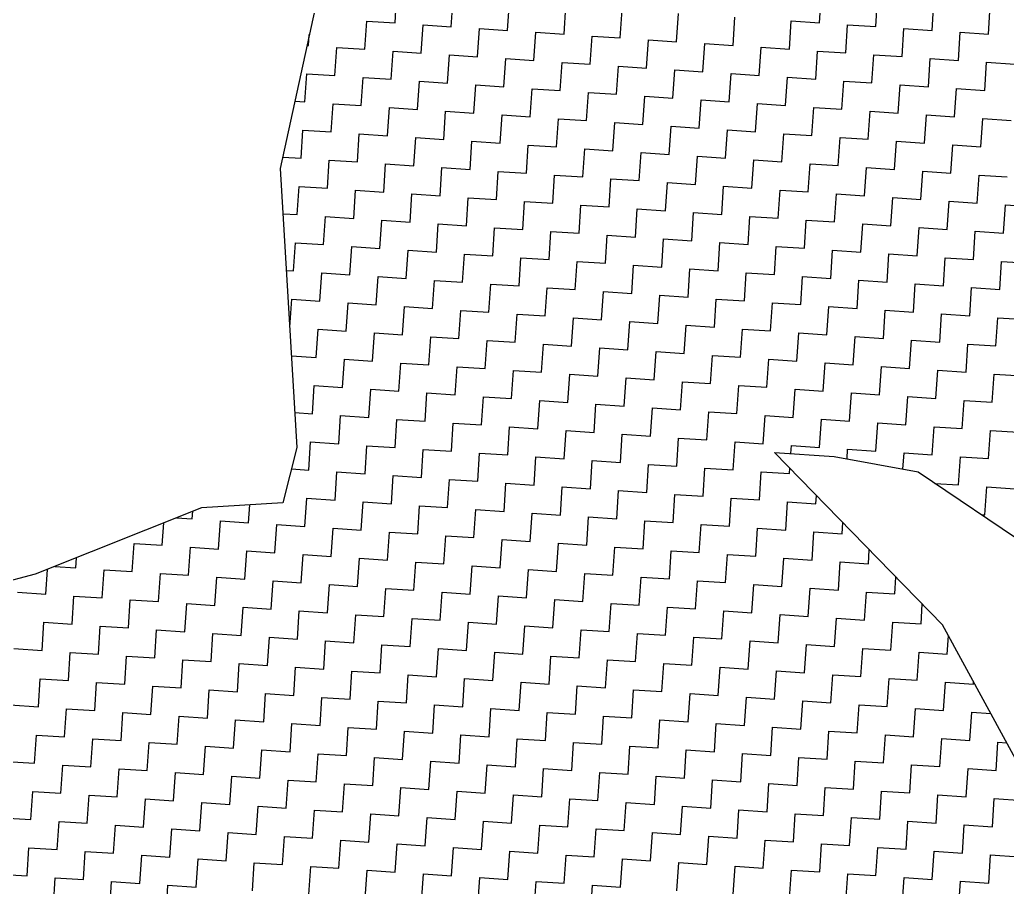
# Model space of a CAD drawing. Header units: metres. Extents: x 286068 to 287358, y 2005630 to 2007098.
# Drawn here: x 286485.4 to 286599, y 2005928.9 to 2006028.7 of the extents above; entities that cross this region are included whole.
import ezdxf

# ---------------------------------------------------------------- set-up
doc = ezdxf.new("R2010")
doc.units = ezdxf.units.M
doc.layers.add('POLY_HATCH', color=12, linetype='Continuous')

msp = doc.modelspace()

# ---------------------------------------------------------------- linework, layer by layer
at = {"layer": 'POLY_HATCH'}
for p, q in [((286520.03, 2006033.07), (286515.37, 2006011.54)), ((286515.37, 2006011.54), (286517.29, 2005979.46)), ((286517.29, 2005979.46), (286515.65, 2005973.1)), ((286591.58, 2005959.03), (286572.26, 2005978.87)), ((286572.26, 2005978.87), (286579.11, 2005978.42)), ((286579.11, 2005978.42), (286588.77, 2005976.64)), ((286588.77, 2005976.64), (286613.68, 2005959.81)), ((286515.65, 2005973.1), (286506.3, 2005972.51)), ((286506.3, 2005972.51), (286487.18, 2005964.88)), ((286487.18, 2005964.88), (286457.53, 2005957.14)), ((286603.23, 2005937.63), (286591.58, 2005959.03))]:
    msp.add_line(p, q, dxfattribs=at)
at = {"layer": 'POLY_HATCH', "linetype": 'Continuous'}
for p, q in [((286528.57, 2006028.29), (286528.78, 2006031.53)), ((286535.05, 2006027.86), (286535.26, 2006031.1)), ((286577.41, 2006028.31), (286577.62, 2006031.55)), ((286583.89, 2006027.87), (286584.11, 2006031.12)), ((286541.53, 2006027.43), (286541.75, 2006030.67)), ((286548.02, 2006027), (286548.23, 2006030.24)), ((286590.38, 2006027.44), (286590.59, 2006030.69)), ((286596.86, 2006027.01), (286597.07, 2006030.26)), ((286554.5, 2006026.57), (286554.72, 2006029.81)), ((286560.98, 2006026.14), (286561.2, 2006029.38)), ((286567.47, 2006025.71), (286567.68, 2006028.95)), ((286525.11, 2006025.26), (286525.32, 2006028.51)), ((286525.32, 2006028.51), (286528.57, 2006028.29)), ((286531.59, 2006024.83), (286531.81, 2006028.08)), ((286531.81, 2006028.08), (286535.05, 2006027.86)), ((286538.08, 2006024.4), (286538.29, 2006027.65)), ((286538.29, 2006027.65), (286541.53, 2006027.43)), ((286573.95, 2006025.28), (286574.17, 2006028.52)), ((286574.17, 2006028.52), (286577.41, 2006028.31)), ((286580.44, 2006024.85), (286580.65, 2006028.09)), ((286580.65, 2006028.09), (286583.89, 2006027.87)), ((286586.92, 2006024.42), (286587.13, 2006027.66)), ((286587.13, 2006027.66), (286590.38, 2006027.44)), ((286518.63, 2006025.7), (286518.71, 2006026.95)), ((286544.56, 2006023.97), (286544.77, 2006027.22)), ((286544.77, 2006027.22), (286548.02, 2006027)), ((286551.04, 2006023.54), (286551.26, 2006026.78)), ((286551.26, 2006026.78), (286554.5, 2006026.57)), ((286593.4, 2006023.99), (286593.62, 2006027.23)), ((286593.62, 2006027.23), (286596.86, 2006027.01)), ((286518.44, 2006025.71), (286518.63, 2006025.7)), ((286521.65, 2006022.24), (286521.87, 2006025.48)), ((286521.87, 2006025.48), (286525.11, 2006025.26)), ((286557.53, 2006023.11), (286557.74, 2006026.35)), ((286557.74, 2006026.35), (286560.98, 2006026.14)), ((286564.01, 2006022.68), (286564.23, 2006025.92)), ((286564.23, 2006025.92), (286567.47, 2006025.71)), ((286570.49, 2006022.25), (286570.71, 2006025.49)), ((286570.71, 2006025.49), (286573.95, 2006025.28)), ((286528.14, 2006021.81), (286528.35, 2006025.05)), ((286528.35, 2006025.05), (286531.59, 2006024.83)), ((286534.62, 2006021.38), (286534.83, 2006024.62)), ((286534.83, 2006024.62), (286538.08, 2006024.4)), ((286576.98, 2006021.82), (286577.19, 2006025.06)), ((286577.19, 2006025.06), (286580.44, 2006024.85)), ((286583.46, 2006021.39), (286583.68, 2006024.63)), ((286583.68, 2006024.63), (286586.92, 2006024.42)), ((286589.95, 2006020.96), (286590.16, 2006024.2)), ((286590.16, 2006024.2), (286593.4, 2006023.99)), ((286541.1, 2006020.95), (286541.32, 2006024.19)), ((286541.32, 2006024.19), (286544.56, 2006023.97)), ((286547.59, 2006020.52), (286547.8, 2006023.76)), ((286547.8, 2006023.76), (286551.04, 2006023.54)), ((286554.07, 2006020.09), (286554.29, 2006023.33)), ((286554.29, 2006023.33), (286557.53, 2006023.11)), ((286596.43, 2006020.53), (286596.64, 2006023.77)), ((286596.64, 2006023.77), (286599.89, 2006023.56)), ((286518.19, 2006019.21), (286518.41, 2006022.45)), ((286518.41, 2006022.45), (286521.65, 2006022.24)), ((286524.68, 2006018.78), (286524.89, 2006022.02)), ((286524.89, 2006022.02), (286528.14, 2006021.81)), ((286560.55, 2006019.66), (286560.77, 2006022.9)), ((286560.77, 2006022.9), (286564.01, 2006022.68)), ((286567.04, 2006019.23), (286567.25, 2006022.47)), ((286567.25, 2006022.47), (286570.49, 2006022.25)), ((286573.52, 2006018.79), (286573.74, 2006022.04)), ((286573.74, 2006022.04), (286576.98, 2006021.82)), ((286531.16, 2006018.35), (286531.38, 2006021.59)), ((286531.38, 2006021.59), (286534.62, 2006021.38)), ((286537.65, 2006017.92), (286537.86, 2006021.16)), ((286537.86, 2006021.16), (286541.1, 2006020.95)), ((286580, 2006018.36), (286580.22, 2006021.61)), ((286580.22, 2006021.61), (286583.46, 2006021.39)), ((286586.49, 2006017.93), (286586.7, 2006021.18)), ((286586.7, 2006021.18), (286589.95, 2006020.96)), ((286544.13, 2006017.49), (286544.34, 2006020.73)), ((286544.34, 2006020.73), (286547.59, 2006020.52)), ((286550.61, 2006017.06), (286550.83, 2006020.3)), ((286550.83, 2006020.3), (286554.07, 2006020.09)), ((286557.1, 2006016.63), (286557.31, 2006019.87)), ((286557.31, 2006019.87), (286560.55, 2006019.66)), ((286592.97, 2006017.5), (286593.19, 2006020.75)), ((286593.19, 2006020.75), (286596.43, 2006020.53)), ((286517.05, 2006019.29), (286518.19, 2006019.21)), ((286521.22, 2006015.75), (286521.44, 2006019)), ((286521.44, 2006019), (286524.68, 2006018.78)), ((286527.7, 2006015.32), (286527.92, 2006018.57)), ((286527.92, 2006018.57), (286531.16, 2006018.35)), ((286563.58, 2006016.2), (286563.8, 2006019.44)), ((286563.8, 2006019.44), (286567.04, 2006019.23)), ((286570.06, 2006015.77), (286570.28, 2006019.01)), ((286570.28, 2006019.01), (286573.52, 2006018.79)), ((286576.55, 2006015.34), (286576.76, 2006018.58)), ((286576.76, 2006018.58), (286580, 2006018.36)), ((286534.19, 2006014.89), (286534.4, 2006018.14)), ((286534.4, 2006018.14), (286537.65, 2006017.92)), ((286540.67, 2006014.46), (286540.89, 2006017.71)), ((286540.89, 2006017.71), (286544.13, 2006017.49)), ((286583.03, 2006014.91), (286583.25, 2006018.15)), ((286583.25, 2006018.15), (286586.49, 2006017.93)), ((286589.51, 2006014.48), (286589.73, 2006017.72)), ((286589.73, 2006017.72), (286592.97, 2006017.5)), ((286547.16, 2006014.03), (286547.37, 2006017.27)), ((286547.37, 2006017.27), (286550.61, 2006017.06)), ((286553.64, 2006013.6), (286553.85, 2006016.84)), ((286553.85, 2006016.84), (286557.1, 2006016.63)), ((286560.12, 2006013.17), (286560.34, 2006016.41)), ((286560.34, 2006016.41), (286563.58, 2006016.2)), ((286596, 2006014.05), (286596.21, 2006017.29)), ((286596.21, 2006017.29), (286599.46, 2006017.07)), ((286517.76, 2006012.73), (286517.98, 2006015.97)), ((286517.98, 2006015.97), (286521.22, 2006015.75)), ((286524.25, 2006012.3), (286524.46, 2006015.54)), ((286524.46, 2006015.54), (286527.7, 2006015.32)), ((286530.73, 2006011.87), (286530.95, 2006015.11)), ((286530.95, 2006015.11), (286534.19, 2006014.89)), ((286566.61, 2006012.74), (286566.82, 2006015.98)), ((286566.82, 2006015.98), (286570.06, 2006015.77)), ((286573.09, 2006012.31), (286573.31, 2006015.55)), ((286573.31, 2006015.55), (286576.55, 2006015.34)), ((286579.57, 2006011.88), (286579.79, 2006015.12)), ((286579.79, 2006015.12), (286583.03, 2006014.91)), ((286537.22, 2006011.44), (286537.43, 2006014.68)), ((286537.43, 2006014.68), (286540.67, 2006014.46)), ((286543.7, 2006011.01), (286543.91, 2006014.25)), ((286543.91, 2006014.25), (286547.16, 2006014.03)), ((286586.06, 2006011.45), (286586.27, 2006014.69)), ((286586.27, 2006014.69), (286589.51, 2006014.48)), ((286592.54, 2006011.02), (286592.76, 2006014.26)), ((286592.76, 2006014.26), (286596, 2006014.05)), ((286515.66, 2006012.87), (286517.76, 2006012.73)), ((286550.18, 2006010.58), (286550.4, 2006013.82)), ((286550.4, 2006013.82), (286553.64, 2006013.6)), ((286556.67, 2006010.15), (286556.88, 2006013.39)), ((286556.88, 2006013.39), (286560.12, 2006013.17)), ((286563.15, 2006009.71), (286563.37, 2006012.96)), ((286563.37, 2006012.96), (286566.61, 2006012.74)), ((286520.79, 2006009.27), (286521.01, 2006012.51)), ((286521.01, 2006012.51), (286524.25, 2006012.3)), ((286527.27, 2006008.84), (286527.49, 2006012.08)), ((286527.49, 2006012.08), (286530.73, 2006011.87)), ((286569.63, 2006009.28), (286569.85, 2006012.53)), ((286569.85, 2006012.53), (286573.09, 2006012.31)), ((286576.12, 2006008.85), (286576.33, 2006012.1)), ((286576.33, 2006012.1), (286579.57, 2006011.88)), ((286533.76, 2006008.41), (286533.97, 2006011.65)), ((286533.97, 2006011.65), (286537.22, 2006011.44)), ((286540.24, 2006007.98), (286540.46, 2006011.22)), ((286540.46, 2006011.22), (286543.7, 2006011.01)), ((286546.73, 2006007.55), (286546.94, 2006010.79)), ((286546.94, 2006010.79), (286550.18, 2006010.58)), ((286582.6, 2006008.42), (286582.82, 2006011.67)), ((286582.82, 2006011.67), (286586.06, 2006011.45)), ((286589.08, 2006007.99), (286589.3, 2006011.24)), ((286589.3, 2006011.24), (286592.54, 2006011.02)), ((286595.57, 2006007.56), (286595.78, 2006010.8)), ((286595.78, 2006010.8), (286599.03, 2006010.59)), ((286517.33, 2006006.24), (286517.55, 2006009.49)), ((286517.55, 2006009.49), (286520.79, 2006009.27)), ((286553.21, 2006007.12), (286553.42, 2006010.36)), ((286553.42, 2006010.36), (286556.67, 2006010.15)), ((286559.69, 2006006.69), (286559.91, 2006009.93)), ((286559.91, 2006009.93), (286563.15, 2006009.71)), ((286566.18, 2006006.26), (286566.39, 2006009.5)), ((286566.39, 2006009.5), (286569.63, 2006009.28)), ((286523.82, 2006005.81), (286524.03, 2006009.06)), ((286524.03, 2006009.06), (286527.27, 2006008.84)), ((286530.3, 2006005.38), (286530.52, 2006008.63)), ((286530.52, 2006008.63), (286533.76, 2006008.41)), ((286572.66, 2006005.83), (286572.88, 2006009.07)), ((286572.88, 2006009.07), (286576.12, 2006008.85)), ((286579.14, 2006005.4), (286579.36, 2006008.64)), ((286579.36, 2006008.64), (286582.6, 2006008.42)), ((286536.78, 2006004.95), (286537, 2006008.19)), ((286537, 2006008.19), (286540.24, 2006007.98)), ((286543.27, 2006004.52), (286543.48, 2006007.76)), ((286543.48, 2006007.76), (286546.73, 2006007.55)), ((286549.75, 2006004.09), (286549.97, 2006007.33)), ((286549.97, 2006007.33), (286553.21, 2006007.12)), ((286585.63, 2006004.97), (286585.84, 2006008.21)), ((286585.84, 2006008.21), (286589.08, 2006007.99)), ((286592.11, 2006004.54), (286592.33, 2006007.78)), ((286592.33, 2006007.78), (286595.57, 2006007.56)), ((286598.59, 2006004.11), (286598.81, 2006007.35)), ((286598.81, 2006007.35), (286602.05, 2006007.13)), ((286515.68, 2006006.35), (286517.33, 2006006.24)), ((286520.36, 2006002.79), (286520.58, 2006006.03)), ((286520.58, 2006006.03), (286523.82, 2006005.81)), ((286556.24, 2006003.66), (286556.45, 2006006.9)), ((286556.45, 2006006.9), (286559.69, 2006006.69)), ((286562.72, 2006003.23), (286562.93, 2006006.47)), ((286562.93, 2006006.47), (286566.18, 2006006.26)), ((286569.2, 2006002.8), (286569.42, 2006006.04)), ((286569.42, 2006006.04), (286572.66, 2006005.83)), ((286526.84, 2006002.36), (286527.06, 2006005.6)), ((286527.06, 2006005.6), (286530.3, 2006005.38)), ((286533.33, 2006001.93), (286533.54, 2006005.17)), ((286533.54, 2006005.17), (286536.78, 2006004.95)), ((286575.69, 2006002.37), (286575.9, 2006005.61)), ((286575.9, 2006005.61), (286579.14, 2006005.4)), ((286582.17, 2006001.94), (286582.39, 2006005.18)), ((286582.39, 2006005.18), (286585.63, 2006004.97)), ((286539.81, 2006001.5), (286540.03, 2006004.74)), ((286540.03, 2006004.74), (286543.27, 2006004.52)), ((286546.3, 2006001.07), (286546.51, 2006004.31)), ((286546.51, 2006004.31), (286549.75, 2006004.09)), ((286552.78, 2006000.64), (286552.99, 2006003.88)), ((286552.99, 2006003.88), (286556.24, 2006003.66)), ((286588.65, 2006001.51), (286588.87, 2006004.75)), ((286588.87, 2006004.75), (286592.11, 2006004.54)), ((286595.14, 2006001.08), (286595.35, 2006004.32)), ((286595.35, 2006004.32), (286598.59, 2006004.11)), ((286516.9, 2005999.76), (286517.12, 2006003)), ((286517.12, 2006003), (286520.36, 2006002.79)), ((286559.26, 2006000.2), (286559.48, 2006003.45)), ((286559.48, 2006003.45), (286562.72, 2006003.23)), ((286565.75, 2005999.77), (286565.96, 2006003.02)), ((286565.96, 2006003.02), (286569.2, 2006002.8)), ((286523.39, 2005999.33), (286523.6, 2006002.57)), ((286523.6, 2006002.57), (286526.84, 2006002.36)), ((286529.87, 2005998.9), (286530.09, 2006002.14)), ((286530.09, 2006002.14), (286533.33, 2006001.93)), ((286536.35, 2005998.47), (286536.57, 2006001.71)), ((286536.57, 2006001.71), (286539.81, 2006001.5)), ((286572.23, 2005999.34), (286572.45, 2006002.59)), ((286572.45, 2006002.59), (286575.69, 2006002.37)), ((286578.71, 2005998.91), (286578.93, 2006002.16)), ((286578.93, 2006002.16), (286582.17, 2006001.94)), ((286585.2, 2005998.48), (286585.41, 2006001.72)), ((286585.41, 2006001.72), (286588.65, 2006001.51)), ((286542.84, 2005998.04), (286543.05, 2006001.28)), ((286543.05, 2006001.28), (286546.3, 2006001.07)), ((286549.32, 2005997.61), (286549.54, 2006000.85)), ((286549.54, 2006000.85), (286552.78, 2006000.64)), ((286555.81, 2005997.18), (286556.02, 2006000.42)), ((286556.02, 2006000.42), (286559.26, 2006000.2)), ((286591.68, 2005998.05), (286591.9, 2006001.29)), ((286591.9, 2006001.29), (286595.14, 2006001.08)), ((286598.16, 2005997.62), (286598.38, 2006000.86)), ((286598.38, 2006000.86), (286601.62, 2006000.65)), ((286516.07, 2005999.82), (286516.9, 2005999.76)), ((286519.93, 2005996.3), (286520.15, 2005999.55)), ((286520.15, 2005999.55), (286523.39, 2005999.33)), ((286562.29, 2005996.75), (286562.5, 2005999.99)), ((286562.5, 2005999.99), (286565.75, 2005999.77)), ((286568.77, 2005996.32), (286568.99, 2005999.56)), ((286568.99, 2005999.56), (286572.23, 2005999.34)), ((286526.41, 2005995.87), (286526.63, 2005999.11)), ((286526.63, 2005999.11), (286529.87, 2005998.9)), ((286532.9, 2005995.44), (286533.11, 2005998.68)), ((286533.11, 2005998.68), (286536.35, 2005998.47)), ((286539.38, 2005995.01), (286539.6, 2005998.25)), ((286539.6, 2005998.25), (286542.84, 2005998.04)), ((286575.26, 2005995.89), (286575.47, 2005999.13)), ((286575.47, 2005999.13), (286578.71, 2005998.91)), ((286581.74, 2005995.46), (286581.96, 2005998.7)), ((286581.96, 2005998.7), (286585.2, 2005998.48)), ((286588.22, 2005995.03), (286588.44, 2005998.27)), ((286588.44, 2005998.27), (286591.68, 2005998.05)), ((286545.86, 2005994.58), (286546.08, 2005997.82)), ((286546.08, 2005997.82), (286549.32, 2005997.61)), ((286552.35, 2005994.15), (286552.56, 2005997.39)), ((286552.56, 2005997.39), (286555.81, 2005997.18)), ((286558.83, 2005993.72), (286559.05, 2005996.96)), ((286559.05, 2005996.96), (286562.29, 2005996.75)), ((286594.71, 2005994.6), (286594.92, 2005997.84)), ((286594.92, 2005997.84), (286598.16, 2005997.62)), ((286516.47, 2005993.28), (286516.69, 2005996.52)), ((286516.69, 2005996.52), (286519.93, 2005996.3)), ((286522.96, 2005992.85), (286523.17, 2005996.09)), ((286523.17, 2005996.09), (286526.41, 2005995.87)), ((286565.32, 2005993.29), (286565.53, 2005996.53)), ((286565.53, 2005996.53), (286568.77, 2005996.32)), ((286571.8, 2005992.86), (286572.01, 2005996.1)), ((286572.01, 2005996.1), (286575.26, 2005995.89)), ((286529.44, 2005992.42), (286529.66, 2005995.66)), ((286529.66, 2005995.66), (286532.9, 2005995.44)), ((286535.92, 2005991.99), (286536.14, 2005995.23)), ((286536.14, 2005995.23), (286539.38, 2005995.01)), ((286542.41, 2005991.56), (286542.62, 2005994.8)), ((286542.62, 2005994.8), (286545.86, 2005994.58)), ((286578.28, 2005992.43), (286578.5, 2005995.67)), ((286578.5, 2005995.67), (286581.74, 2005995.46)), ((286584.77, 2005992), (286584.98, 2005995.24)), ((286584.98, 2005995.24), (286588.22, 2005995.03)), ((286591.25, 2005991.57), (286591.47, 2005994.81)), ((286591.47, 2005994.81), (286594.71, 2005994.6)), ((286548.89, 2005991.12), (286549.11, 2005994.37)), ((286549.11, 2005994.37), (286552.35, 2005994.15)), ((286555.38, 2005990.69), (286555.59, 2005993.94)), ((286555.59, 2005993.94), (286558.83, 2005993.72)), ((286597.73, 2005991.14), (286597.95, 2005994.38)), ((286597.95, 2005994.38), (286601.19, 2005994.17)), ((286516.46, 2005993.28), (286516.47, 2005993.28)), ((286519.5, 2005989.82), (286519.71, 2005993.06)), ((286519.71, 2005993.06), (286522.96, 2005992.85)), ((286525.98, 2005989.39), (286526.2, 2005992.63)), ((286526.2, 2005992.63), (286529.44, 2005992.42)), ((286561.86, 2005990.26), (286562.07, 2005993.51)), ((286562.07, 2005993.51), (286565.32, 2005993.29)), ((286568.34, 2005989.83), (286568.56, 2005993.08)), ((286568.56, 2005993.08), (286571.8, 2005992.86)), ((286574.83, 2005989.4), (286575.04, 2005992.65)), ((286575.04, 2005992.65), (286578.28, 2005992.43)), ((286532.47, 2005988.96), (286532.68, 2005992.2)), ((286532.68, 2005992.2), (286535.92, 2005991.99)), ((286538.95, 2005988.53), (286539.17, 2005991.77)), ((286539.17, 2005991.77), (286542.41, 2005991.56)), ((286545.43, 2005988.1), (286545.65, 2005991.34)), ((286545.65, 2005991.34), (286548.89, 2005991.12)), ((286581.31, 2005988.97), (286581.52, 2005992.21)), ((286581.52, 2005992.21), (286584.77, 2005992)), ((286587.79, 2005988.54), (286588.01, 2005991.78)), ((286588.01, 2005991.78), (286591.25, 2005991.57)), ((286594.28, 2005988.11), (286594.49, 2005991.35)), ((286594.49, 2005991.35), (286597.73, 2005991.14)), ((286551.92, 2005987.67), (286552.13, 2005990.91)), ((286552.13, 2005990.91), (286555.38, 2005990.69)), ((286558.4, 2005987.24), (286558.62, 2005990.48)), ((286558.62, 2005990.48), (286561.86, 2005990.26)), ((286516.66, 2005990.01), (286519.5, 2005989.82)), ((286522.53, 2005986.36), (286522.74, 2005989.6)), ((286522.74, 2005989.6), (286525.98, 2005989.39)), ((286529.01, 2005985.93), (286529.23, 2005989.17)), ((286529.23, 2005989.17), (286532.47, 2005988.96)), ((286564.89, 2005986.81), (286565.1, 2005990.05)), ((286565.1, 2005990.05), (286568.34, 2005989.83)), ((286571.37, 2005986.38), (286571.58, 2005989.62)), ((286571.58, 2005989.62), (286574.83, 2005989.4)), ((286577.85, 2005985.95), (286578.07, 2005989.19)), ((286578.07, 2005989.19), (286581.31, 2005988.97)), ((286535.49, 2005985.5), (286535.71, 2005988.74)), ((286535.71, 2005988.74), (286538.95, 2005988.53)), ((286541.98, 2005985.07), (286542.19, 2005988.31)), ((286542.19, 2005988.31), (286545.43, 2005988.1)), ((286548.46, 2005984.64), (286548.68, 2005987.88)), ((286548.68, 2005987.88), (286551.92, 2005987.67)), ((286584.34, 2005985.52), (286584.55, 2005988.76)), ((286584.55, 2005988.76), (286587.79, 2005988.54)), ((286590.82, 2005985.09), (286591.04, 2005988.33)), ((286591.04, 2005988.33), (286594.28, 2005988.11)), ((286597.3, 2005984.65), (286597.52, 2005987.9)), ((286597.52, 2005987.9), (286600.76, 2005987.68)), ((286554.94, 2005984.21), (286555.16, 2005987.45)), ((286555.16, 2005987.45), (286558.4, 2005987.24)), ((286561.43, 2005983.78), (286561.64, 2005987.02)), ((286561.64, 2005987.02), (286564.89, 2005986.81)), ((286519.07, 2005983.34), (286519.28, 2005986.58)), ((286519.28, 2005986.58), (286522.53, 2005986.36)), ((286525.55, 2005982.91), (286525.77, 2005986.15)), ((286525.77, 2005986.15), (286529.01, 2005985.93)), ((286532.04, 2005982.48), (286532.25, 2005985.72)), ((286532.25, 2005985.72), (286535.49, 2005985.5)), ((286567.91, 2005983.35), (286568.13, 2005986.59)), ((286568.13, 2005986.59), (286571.37, 2005986.38)), ((286574.4, 2005982.92), (286574.61, 2005986.16)), ((286574.61, 2005986.16), (286577.85, 2005985.95)), ((286580.88, 2005982.49), (286581.09, 2005985.73)), ((286581.09, 2005985.73), (286584.34, 2005985.52)), ((286538.52, 2005982.04), (286538.74, 2005985.29)), ((286538.74, 2005985.29), (286541.98, 2005985.07)), ((286545, 2005981.61), (286545.22, 2005984.86)), ((286545.22, 2005984.86), (286548.46, 2005984.64)), ((286551.49, 2005981.18), (286551.7, 2005984.43)), ((286551.7, 2005984.43), (286554.94, 2005984.21)), ((286587.36, 2005982.06), (286587.58, 2005985.3)), ((286587.58, 2005985.3), (286590.82, 2005985.09)), ((286593.85, 2005981.63), (286594.06, 2005984.87)), ((286594.06, 2005984.87), (286597.3, 2005984.65)), ((286517.05, 2005983.47), (286519.07, 2005983.34)), ((286557.97, 2005980.75), (286558.19, 2005984)), ((286558.19, 2005984), (286561.43, 2005983.78)), ((286564.45, 2005980.32), (286564.67, 2005983.57)), ((286564.67, 2005983.57), (286567.91, 2005983.35)), ((286522.1, 2005979.88), (286522.31, 2005983.12)), ((286522.31, 2005983.12), (286525.55, 2005982.91)), ((286528.58, 2005979.45), (286528.79, 2005982.69)), ((286528.79, 2005982.69), (286532.04, 2005982.48)), ((286535.06, 2005979.02), (286535.28, 2005982.26)), ((286535.28, 2005982.26), (286538.52, 2005982.04)), ((286570.94, 2005979.89), (286571.15, 2005983.13)), ((286571.15, 2005983.13), (286574.4, 2005982.92)), ((286577.42, 2005979.46), (286577.64, 2005982.7)), ((286577.64, 2005982.7), (286580.88, 2005982.49)), ((286583.91, 2005979.03), (286584.12, 2005982.27)), ((286584.12, 2005982.27), (286587.36, 2005982.06)), ((286541.55, 2005978.59), (286541.76, 2005981.83)), ((286541.76, 2005981.83), (286545, 2005981.61)), ((286548.03, 2005978.16), (286548.25, 2005981.4)), ((286548.25, 2005981.4), (286551.49, 2005981.18)), ((286590.39, 2005978.6), (286590.6, 2005981.84)), ((286590.6, 2005981.84), (286593.85, 2005981.63)), ((286596.87, 2005978.17), (286597.09, 2005981.41)), ((286597.09, 2005981.41), (286600.33, 2005981.2)), ((286518.64, 2005976.85), (286518.85, 2005980.09)), ((286518.85, 2005980.09), (286522.1, 2005979.88)), ((286554.51, 2005977.73), (286554.73, 2005980.97)), ((286554.73, 2005980.97), (286557.97, 2005980.75)), ((286561, 2005977.3), (286561.21, 2005980.54)), ((286561.21, 2005980.54), (286564.45, 2005980.32)), ((286567.48, 2005976.87), (286567.7, 2005980.11)), ((286567.7, 2005980.11), (286570.94, 2005979.89)), ((286525.12, 2005976.42), (286525.34, 2005979.66)), ((286525.34, 2005979.66), (286528.58, 2005979.45)), ((286531.61, 2005975.99), (286531.82, 2005979.23)), ((286531.82, 2005979.23), (286535.06, 2005979.02)), ((286538.09, 2005975.56), (286538.31, 2005978.8)), ((286538.31, 2005978.8), (286541.55, 2005978.59)), ((286574.12, 2005978.75), (286574.18, 2005979.68)), ((286574.18, 2005979.68), (286577.42, 2005979.46)), ((286580.59, 2005978.14), (286580.66, 2005979.25)), ((286580.66, 2005979.25), (286583.91, 2005979.03)), ((286587.02, 2005976.96), (286587.15, 2005978.82)), ((286587.15, 2005978.82), (286590.39, 2005978.6)), ((286544.57, 2005975.13), (286544.79, 2005978.37)), ((286544.79, 2005978.37), (286548.03, 2005978.16)), ((286551.06, 2005974.7), (286551.27, 2005977.94)), ((286551.27, 2005977.94), (286554.51, 2005977.73)), ((286593.42, 2005975.14), (286593.63, 2005978.39)), ((286593.63, 2005978.39), (286596.87, 2005978.17)), ((286516.65, 2005976.98), (286518.64, 2005976.85)), ((286521.67, 2005973.4), (286521.88, 2005976.64)), ((286521.88, 2005976.64), (286525.12, 2005976.42)), ((286557.54, 2005974.27), (286557.76, 2005977.51)), ((286557.76, 2005977.51), (286561, 2005977.3)), ((286564.02, 2005973.84), (286564.24, 2005977.08)), ((286564.24, 2005977.08), (286567.48, 2005976.87)), ((286570.51, 2005973.41), (286570.72, 2005976.65)), ((286570.72, 2005976.65), (286573.97, 2005976.44)), ((286573.97, 2005976.44), (286574.01, 2005977.07)), ((286528.15, 2005972.97), (286528.36, 2005976.21)), ((286528.36, 2005976.21), (286531.61, 2005975.99)), ((286534.63, 2005972.53), (286534.85, 2005975.78)), ((286534.85, 2005975.78), (286538.09, 2005975.56)), ((286541.12, 2005972.1), (286541.33, 2005975.35)), ((286541.33, 2005975.35), (286544.57, 2005975.13)), ((286547.6, 2005971.67), (286547.82, 2005974.92)), ((286547.82, 2005974.92), (286551.06, 2005974.7)), ((286554.08, 2005971.24), (286554.3, 2005974.49)), ((286554.3, 2005974.49), (286557.54, 2005974.27)), ((286590.71, 2005975.32), (286593.42, 2005975.14)), ((286596.44, 2005971.69), (286596.66, 2005974.93)), ((286596.66, 2005974.93), (286599.9, 2005974.71)), ((286518.21, 2005970.37), (286518.42, 2005973.61)), ((286518.42, 2005973.61), (286521.67, 2005973.4)), ((286524.69, 2005969.94), (286524.91, 2005973.18)), ((286524.91, 2005973.18), (286528.15, 2005972.97)), ((286560.57, 2005970.81), (286560.78, 2005974.05)), ((286560.78, 2005974.05), (286564.02, 2005973.84)), ((286567.05, 2005970.38), (286567.27, 2005973.62)), ((286567.27, 2005973.62), (286570.51, 2005973.41)), ((286573.53, 2005969.95), (286573.75, 2005973.19)), ((286573.75, 2005973.19), (286576.99, 2005972.98)), ((286576.99, 2005972.98), (286577.06, 2005973.94)), ((286505.24, 2005971.23), (286505.3, 2005972.11)), ((286511.72, 2005970.8), (286511.86, 2005972.86)), ((286531.18, 2005969.51), (286531.39, 2005972.75)), ((286531.39, 2005972.75), (286534.63, 2005972.53)), ((286537.66, 2005969.08), (286537.87, 2005972.32)), ((286537.87, 2005972.32), (286541.12, 2005972.1)), ((286503.41, 2005971.35), (286505.24, 2005971.23)), ((286508.27, 2005967.77), (286508.48, 2005971.01)), ((286508.48, 2005971.01), (286511.72, 2005970.8)), ((286544.14, 2005968.65), (286544.36, 2005971.89)), ((286544.36, 2005971.89), (286547.6, 2005971.67)), ((286550.63, 2005968.22), (286550.84, 2005971.46)), ((286550.84, 2005971.46), (286554.08, 2005971.24)), ((286557.11, 2005967.79), (286557.33, 2005971.03)), ((286557.33, 2005971.03), (286560.57, 2005970.81)), ((286580.02, 2005969.52), (286580.1, 2005970.81)), ((286596.06, 2005971.71), (286596.44, 2005971.69)), ((286501.78, 2005968.2), (286501.95, 2005970.77)), ((286514.75, 2005967.34), (286514.97, 2005970.58)), ((286514.97, 2005970.58), (286518.21, 2005970.37)), ((286521.24, 2005966.91), (286521.45, 2005970.15)), ((286521.45, 2005970.15), (286524.69, 2005969.94)), ((286527.72, 2005966.48), (286527.93, 2005969.72)), ((286527.93, 2005969.72), (286531.18, 2005969.51)), ((286563.59, 2005967.36), (286563.81, 2005970.6)), ((286563.81, 2005970.6), (286567.05, 2005970.38)), ((286570.08, 2005966.93), (286570.29, 2005970.17)), ((286570.29, 2005970.17), (286573.53, 2005969.95)), ((286576.56, 2005966.5), (286576.78, 2005969.74)), ((286576.78, 2005969.74), (286580.02, 2005969.52)), ((286534.2, 2005966.05), (286534.42, 2005969.29)), ((286534.42, 2005969.29), (286537.66, 2005969.08)), ((286540.69, 2005965.62), (286540.9, 2005968.86)), ((286540.9, 2005968.86), (286544.14, 2005968.65)), ((286498.33, 2005965.18), (286498.54, 2005968.42)), ((286498.54, 2005968.42), (286501.78, 2005968.2)), ((286504.81, 2005964.75), (286505.03, 2005967.99)), ((286505.03, 2005967.99), (286508.27, 2005967.77)), ((286511.29, 2005964.32), (286511.51, 2005967.56)), ((286511.51, 2005967.56), (286514.75, 2005967.34)), ((286547.17, 2005965.19), (286547.38, 2005968.43)), ((286547.38, 2005968.43), (286550.63, 2005968.22)), ((286553.65, 2005964.76), (286553.87, 2005968)), ((286553.87, 2005968), (286557.11, 2005967.79)), ((286560.14, 2005964.33), (286560.35, 2005967.57)), ((286560.35, 2005967.57), (286563.59, 2005967.36)), ((286583.05, 2005966.06), (286583.15, 2005967.68)), ((286491.84, 2005965.61), (286491.92, 2005966.77)), ((286517.78, 2005963.89), (286517.99, 2005967.13)), ((286517.99, 2005967.13), (286521.24, 2005966.91)), ((286524.26, 2005963.45), (286524.48, 2005966.7)), ((286524.48, 2005966.7), (286527.72, 2005966.48)), ((286530.75, 2005963.02), (286530.96, 2005966.27)), ((286530.96, 2005966.27), (286534.2, 2005966.05)), ((286566.62, 2005963.9), (286566.84, 2005967.14)), ((286566.84, 2005967.14), (286570.08, 2005966.93)), ((286573.1, 2005963.47), (286573.32, 2005966.71)), ((286573.32, 2005966.71), (286576.56, 2005966.5)), ((286579.59, 2005963.04), (286579.8, 2005966.28)), ((286579.8, 2005966.28), (286583.05, 2005966.06)), ((286488.39, 2005962.58), (286488.58, 2005965.43)), ((286489.41, 2005965.77), (286491.84, 2005965.61)), ((286494.87, 2005962.15), (286495.09, 2005965.39)), ((286495.09, 2005965.39), (286498.33, 2005965.18)), ((286537.23, 2005962.59), (286537.44, 2005965.84)), ((286537.44, 2005965.84), (286540.69, 2005965.62)), ((286543.71, 2005962.16), (286543.93, 2005965.41)), ((286543.93, 2005965.41), (286547.17, 2005965.19)), ((286501.35, 2005961.72), (286501.57, 2005964.96)), ((286501.57, 2005964.96), (286504.81, 2005964.75)), ((286507.84, 2005961.29), (286508.05, 2005964.53)), ((286508.05, 2005964.53), (286511.29, 2005964.32)), ((286514.32, 2005960.86), (286514.54, 2005964.1)), ((286514.54, 2005964.1), (286517.78, 2005963.89)), ((286550.2, 2005961.73), (286550.41, 2005964.97)), ((286550.41, 2005964.97), (286553.65, 2005964.76)), ((286556.68, 2005961.3), (286556.9, 2005964.54)), ((286556.9, 2005964.54), (286560.14, 2005964.33)), ((286563.16, 2005960.87), (286563.38, 2005964.11)), ((286563.38, 2005964.11), (286566.62, 2005963.9)), ((286586.07, 2005962.61), (286586.2, 2005964.55)), ((286520.8, 2005960.43), (286521.02, 2005963.67)), ((286521.02, 2005963.67), (286524.26, 2005963.45)), ((286527.29, 2005960), (286527.5, 2005963.24)), ((286527.5, 2005963.24), (286530.75, 2005963.02)), ((286569.65, 2005960.44), (286569.86, 2005963.68)), ((286569.86, 2005963.68), (286573.1, 2005963.47)), ((286576.13, 2005960.01), (286576.35, 2005963.25)), ((286576.35, 2005963.25), (286579.59, 2005963.04)), ((286485.14, 2005962.8), (286488.39, 2005962.58)), ((286491.41, 2005959.12), (286491.63, 2005962.36)), ((286491.63, 2005962.36), (286494.87, 2005962.15)), ((286497.9, 2005958.69), (286498.11, 2005961.93)), ((286498.11, 2005961.93), (286501.35, 2005961.72)), ((286533.77, 2005959.57), (286533.99, 2005962.81)), ((286533.99, 2005962.81), (286537.23, 2005962.59)), ((286540.26, 2005959.14), (286540.47, 2005962.38)), ((286540.47, 2005962.38), (286543.71, 2005962.16)), ((286546.74, 2005958.71), (286546.95, 2005961.95)), ((286546.95, 2005961.95), (286550.2, 2005961.73)), ((286582.61, 2005959.58), (286582.83, 2005962.82)), ((286582.83, 2005962.82), (286586.07, 2005962.61)), ((286504.38, 2005958.26), (286504.6, 2005961.5)), ((286504.6, 2005961.5), (286507.84, 2005961.29)), ((286510.86, 2005957.83), (286511.08, 2005961.07)), ((286511.08, 2005961.07), (286514.32, 2005960.86)), ((286517.35, 2005957.4), (286517.56, 2005960.64)), ((286517.56, 2005960.64), (286520.8, 2005960.43)), ((286553.22, 2005958.28), (286553.44, 2005961.52)), ((286553.44, 2005961.52), (286556.68, 2005961.3)), ((286559.71, 2005957.85), (286559.92, 2005961.09)), ((286559.92, 2005961.09), (286563.16, 2005960.87)), ((286566.19, 2005957.42), (286566.41, 2005960.66)), ((286566.41, 2005960.66), (286569.65, 2005960.44)), ((286589.1, 2005959.15), (286589.25, 2005961.42)), ((286523.83, 2005956.97), (286524.05, 2005960.21)), ((286524.05, 2005960.21), (286527.29, 2005960)), ((286530.31, 2005956.54), (286530.53, 2005959.78)), ((286530.53, 2005959.78), (286533.77, 2005959.57)), ((286572.67, 2005956.98), (286572.89, 2005960.23)), ((286572.89, 2005960.23), (286576.13, 2005960.01)), ((286579.16, 2005956.55), (286579.37, 2005959.8)), ((286579.37, 2005959.8), (286582.61, 2005959.58)), ((286487.96, 2005956.1), (286488.17, 2005959.34)), ((286488.17, 2005959.34), (286491.41, 2005959.12)), ((286494.44, 2005955.67), (286494.65, 2005958.91)), ((286494.65, 2005958.91), (286497.9, 2005958.69)), ((286500.92, 2005955.24), (286501.14, 2005958.48)), ((286501.14, 2005958.48), (286504.38, 2005958.26)), ((286536.8, 2005956.11), (286537.01, 2005959.35)), ((286537.01, 2005959.35), (286540.26, 2005959.14)), ((286543.28, 2005955.68), (286543.5, 2005958.92)), ((286543.5, 2005958.92), (286546.74, 2005958.71)), ((286549.77, 2005955.25), (286549.98, 2005958.49)), ((286549.98, 2005958.49), (286553.22, 2005958.28)), ((286585.64, 2005956.12), (286585.86, 2005959.37)), ((286585.86, 2005959.37), (286589.1, 2005959.15)), ((286507.41, 2005954.81), (286507.62, 2005958.05)), ((286507.62, 2005958.05), (286510.86, 2005957.83)), ((286513.89, 2005954.37), (286514.11, 2005957.62)), ((286514.11, 2005957.62), (286517.35, 2005957.4)), ((286520.37, 2005953.94), (286520.59, 2005957.19)), ((286520.59, 2005957.19), (286523.83, 2005956.97)), ((286556.25, 2005954.82), (286556.46, 2005958.06)), ((286556.46, 2005958.06), (286559.71, 2005957.85)), ((286562.73, 2005954.39), (286562.95, 2005957.63)), ((286562.95, 2005957.63), (286566.19, 2005957.42)), ((286569.22, 2005953.96), (286569.43, 2005957.2)), ((286569.43, 2005957.2), (286572.67, 2005956.98)), ((286592.12, 2005955.69), (286592.26, 2005957.77)), ((286484.71, 2005956.31), (286487.96, 2005956.1)), ((286526.86, 2005953.51), (286527.07, 2005956.76)), ((286527.07, 2005956.76), (286530.31, 2005956.54)), ((286533.34, 2005953.08), (286533.56, 2005956.33)), ((286533.56, 2005956.33), (286536.8, 2005956.11)), ((286575.7, 2005953.53), (286575.92, 2005956.77)), ((286575.92, 2005956.77), (286579.16, 2005956.55)), ((286582.18, 2005953.1), (286582.4, 2005956.34)), ((286582.4, 2005956.34), (286585.64, 2005956.12)), ((286490.98, 2005952.64), (286491.2, 2005955.88)), ((286491.2, 2005955.88), (286494.44, 2005955.67)), ((286497.47, 2005952.21), (286497.68, 2005955.45)), ((286497.68, 2005955.45), (286500.92, 2005955.24)), ((286503.95, 2005951.78), (286504.17, 2005955.02)), ((286504.17, 2005955.02), (286507.41, 2005954.81)), ((286539.83, 2005952.65), (286540.04, 2005955.9)), ((286540.04, 2005955.9), (286543.28, 2005955.68)), ((286546.31, 2005952.22), (286546.52, 2005955.46)), ((286546.52, 2005955.46), (286549.77, 2005955.25)), ((286552.79, 2005951.79), (286553.01, 2005955.03)), ((286553.01, 2005955.03), (286556.25, 2005954.82)), ((286588.67, 2005952.67), (286588.88, 2005955.91)), ((286588.88, 2005955.91), (286592.12, 2005955.69)), ((286510.43, 2005951.35), (286510.65, 2005954.59)), ((286510.65, 2005954.59), (286513.89, 2005954.37)), ((286516.92, 2005950.92), (286517.13, 2005954.16)), ((286517.13, 2005954.16), (286520.37, 2005953.94)), ((286559.28, 2005951.36), (286559.49, 2005954.6)), ((286559.49, 2005954.6), (286562.73, 2005954.39)), ((286565.76, 2005950.93), (286565.98, 2005954.17)), ((286565.98, 2005954.17), (286569.22, 2005953.96)), ((286572.24, 2005950.5), (286572.46, 2005953.74)), ((286572.46, 2005953.74), (286575.7, 2005953.53)), ((286487.53, 2005949.61), (286487.74, 2005952.85)), ((286487.74, 2005952.85), (286490.98, 2005952.64)), ((286523.4, 2005950.49), (286523.62, 2005953.73)), ((286523.62, 2005953.73), (286526.86, 2005953.51)), ((286529.88, 2005950.06), (286530.1, 2005953.3)), ((286530.1, 2005953.3), (286533.34, 2005953.08)), ((286536.37, 2005949.63), (286536.58, 2005952.87)), ((286536.58, 2005952.87), (286539.83, 2005952.65)), ((286578.73, 2005950.07), (286578.94, 2005953.31)), ((286578.94, 2005953.31), (286582.18, 2005953.1)), ((286585.21, 2005949.64), (286585.43, 2005952.88)), ((286585.43, 2005952.88), (286588.67, 2005952.67)), ((286494.01, 2005949.18), (286494.22, 2005952.42)), ((286494.22, 2005952.42), (286497.47, 2005952.21)), ((286500.49, 2005948.75), (286500.71, 2005951.99)), ((286500.71, 2005951.99), (286503.95, 2005951.78)), ((286506.98, 2005948.32), (286507.19, 2005951.56)), ((286507.19, 2005951.56), (286510.43, 2005951.35)), ((286542.85, 2005949.2), (286543.07, 2005952.44)), ((286543.07, 2005952.44), (286546.31, 2005952.22)), ((286549.34, 2005948.77), (286549.55, 2005952.01)), ((286549.55, 2005952.01), (286552.79, 2005951.79)), ((286555.82, 2005948.34), (286556.03, 2005951.58)), ((286556.03, 2005951.58), (286559.28, 2005951.36)), ((286591.69, 2005949.21), (286591.91, 2005952.45)), ((286591.91, 2005952.45), (286595.15, 2005952.24)), ((286595.15, 2005952.24), (286595.16, 2005952.44)), ((286513.46, 2005947.89), (286513.68, 2005951.13)), ((286513.68, 2005951.13), (286516.92, 2005950.92)), ((286519.94, 2005947.46), (286520.16, 2005950.7)), ((286520.16, 2005950.7), (286523.4, 2005950.49)), ((286562.3, 2005947.9), (286562.52, 2005951.15)), ((286562.52, 2005951.15), (286565.76, 2005950.93)), ((286568.79, 2005947.47), (286569, 2005950.72)), ((286569, 2005950.72), (286572.24, 2005950.5)), ((286484.28, 2005949.83), (286487.53, 2005949.61)), ((286490.55, 2005946.16), (286490.77, 2005949.4)), ((286490.77, 2005949.4), (286494.01, 2005949.18)), ((286526.43, 2005947.03), (286526.64, 2005950.27)), ((286526.64, 2005950.27), (286529.88, 2005950.06)), ((286532.91, 2005946.6), (286533.13, 2005949.84)), ((286533.13, 2005949.84), (286536.37, 2005949.63)), ((286539.39, 2005946.17), (286539.61, 2005949.41)), ((286539.61, 2005949.41), (286542.85, 2005949.2)), ((286575.27, 2005947.04), (286575.49, 2005950.29)), ((286575.49, 2005950.29), (286578.73, 2005950.07)), ((286581.75, 2005946.61), (286581.97, 2005949.86)), ((286581.97, 2005949.86), (286585.21, 2005949.64)), ((286588.24, 2005946.18), (286588.45, 2005949.43)), ((286588.45, 2005949.43), (286591.69, 2005949.21)), ((286497.04, 2005945.73), (286497.25, 2005948.97)), ((286497.25, 2005948.97), (286500.49, 2005948.75)), ((286503.52, 2005945.3), (286503.73, 2005948.54)), ((286503.73, 2005948.54), (286506.98, 2005948.32)), ((286510, 2005944.86), (286510.22, 2005948.11)), ((286510.22, 2005948.11), (286513.46, 2005947.89)), ((286545.88, 2005945.74), (286546.09, 2005948.98)), ((286546.09, 2005948.98), (286549.34, 2005948.77)), ((286552.36, 2005945.31), (286552.58, 2005948.55)), ((286552.58, 2005948.55), (286555.82, 2005948.34)), ((286558.85, 2005944.88), (286559.06, 2005948.12)), ((286559.06, 2005948.12), (286562.3, 2005947.9)), ((286594.72, 2005945.75), (286594.94, 2005948.99)), ((286594.94, 2005948.99), (286597.12, 2005948.85)), ((286516.49, 2005944.43), (286516.7, 2005947.68)), ((286516.7, 2005947.68), (286519.94, 2005947.46)), ((286522.97, 2005944), (286523.19, 2005947.25)), ((286523.19, 2005947.25), (286526.43, 2005947.03)), ((286565.33, 2005944.45), (286565.54, 2005947.69)), ((286565.54, 2005947.69), (286568.79, 2005947.47)), ((286571.81, 2005944.02), (286572.03, 2005947.26)), ((286572.03, 2005947.26), (286575.27, 2005947.04)), ((286487.1, 2005943.13), (286487.31, 2005946.37)), ((286487.31, 2005946.37), (286490.55, 2005946.16)), ((286493.58, 2005942.7), (286493.79, 2005945.94)), ((286493.79, 2005945.94), (286497.04, 2005945.73)), ((286529.45, 2005943.57), (286529.67, 2005946.82)), ((286529.67, 2005946.82), (286532.91, 2005946.6)), ((286535.94, 2005943.14), (286536.15, 2005946.38)), ((286536.15, 2005946.38), (286539.39, 2005946.17)), ((286542.42, 2005942.71), (286542.64, 2005945.95)), ((286542.64, 2005945.95), (286545.88, 2005945.74)), ((286578.3, 2005943.59), (286578.51, 2005946.83)), ((286578.51, 2005946.83), (286581.75, 2005946.61)), ((286584.78, 2005943.16), (286585, 2005946.4)), ((286585, 2005946.4), (286588.24, 2005946.18)), ((286591.26, 2005942.73), (286591.48, 2005945.97)), ((286591.48, 2005945.97), (286594.72, 2005945.75)), ((286500.06, 2005942.27), (286500.28, 2005945.51)), ((286500.28, 2005945.51), (286503.52, 2005945.3)), ((286506.55, 2005941.84), (286506.76, 2005945.08)), ((286506.76, 2005945.08), (286510, 2005944.86)), ((286513.03, 2005941.41), (286513.24, 2005944.65)), ((286513.24, 2005944.65), (286516.49, 2005944.43)), ((286548.91, 2005942.28), (286549.12, 2005945.52)), ((286549.12, 2005945.52), (286552.36, 2005945.31)), ((286555.39, 2005941.85), (286555.6, 2005945.09)), ((286555.6, 2005945.09), (286558.85, 2005944.88)), ((286561.87, 2005941.42), (286562.09, 2005944.66)), ((286562.09, 2005944.66), (286565.33, 2005944.45)), ((286597.75, 2005942.3), (286597.96, 2005945.54)), ((286597.96, 2005945.54), (286598.96, 2005945.47)), ((286519.51, 2005940.98), (286519.73, 2005944.22)), ((286519.73, 2005944.22), (286522.97, 2005944)), ((286526, 2005940.55), (286526.21, 2005943.79)), ((286526.21, 2005943.79), (286529.45, 2005943.57)), ((286568.36, 2005940.99), (286568.57, 2005944.23)), ((286568.57, 2005944.23), (286571.81, 2005944.02)), ((286574.84, 2005940.56), (286575.05, 2005943.8)), ((286575.05, 2005943.8), (286578.3, 2005943.59)), ((286483.85, 2005943.34), (286487.1, 2005943.13)), ((286490.12, 2005939.67), (286490.34, 2005942.91)), ((286490.34, 2005942.91), (286493.58, 2005942.7)), ((286496.61, 2005939.24), (286496.82, 2005942.48)), ((286496.82, 2005942.48), (286500.06, 2005942.27)), ((286532.48, 2005940.12), (286532.7, 2005943.36)), ((286532.7, 2005943.36), (286535.94, 2005943.14)), ((286538.96, 2005939.69), (286539.18, 2005942.93)), ((286539.18, 2005942.93), (286542.42, 2005942.71)), ((286545.45, 2005939.26), (286545.66, 2005942.5)), ((286545.66, 2005942.5), (286548.91, 2005942.28)), ((286581.32, 2005940.13), (286581.54, 2005943.37)), ((286581.54, 2005943.37), (286584.78, 2005943.16)), ((286587.81, 2005939.7), (286588.02, 2005942.94)), ((286588.02, 2005942.94), (286591.26, 2005942.73)), ((286594.29, 2005939.27), (286594.51, 2005942.51)), ((286594.51, 2005942.51), (286597.75, 2005942.3)), ((286503.09, 2005938.81), (286503.3, 2005942.05)), ((286503.3, 2005942.05), (286506.55, 2005941.84)), ((286509.57, 2005938.38), (286509.79, 2005941.62)), ((286509.79, 2005941.62), (286513.03, 2005941.41)), ((286551.93, 2005938.83), (286552.15, 2005942.07)), ((286552.15, 2005942.07), (286555.39, 2005941.85)), ((286558.42, 2005938.39), (286558.63, 2005941.64)), ((286558.63, 2005941.64), (286561.87, 2005941.42)), ((286516.06, 2005937.95), (286516.27, 2005941.19)), ((286516.27, 2005941.19), (286519.51, 2005940.98)), ((286522.54, 2005937.52), (286522.76, 2005940.76)), ((286522.76, 2005940.76), (286526, 2005940.55)), ((286529.02, 2005937.09), (286529.24, 2005940.33)), ((286529.24, 2005940.33), (286532.48, 2005940.12)), ((286564.9, 2005937.96), (286565.11, 2005941.21)), ((286565.11, 2005941.21), (286568.36, 2005940.99)), ((286571.38, 2005937.53), (286571.6, 2005940.78)), ((286571.6, 2005940.78), (286574.84, 2005940.56)), ((286577.87, 2005937.1), (286578.08, 2005940.35)), ((286578.08, 2005940.35), (286581.32, 2005940.13)), ((286486.66, 2005936.65), (286486.88, 2005939.89)), ((286486.88, 2005939.89), (286490.12, 2005939.67)), ((286493.15, 2005936.22), (286493.36, 2005939.46)), ((286493.36, 2005939.46), (286496.61, 2005939.24)), ((286499.63, 2005935.78), (286499.85, 2005939.03)), ((286499.85, 2005939.03), (286503.09, 2005938.81)), ((286535.51, 2005936.66), (286535.72, 2005939.9)), ((286535.72, 2005939.9), (286538.96, 2005939.69)), ((286541.99, 2005936.23), (286542.21, 2005939.47)), ((286542.21, 2005939.47), (286545.45, 2005939.26)), ((286548.47, 2005935.8), (286548.69, 2005939.04)), ((286548.69, 2005939.04), (286551.93, 2005938.83)), ((286584.35, 2005936.67), (286584.57, 2005939.91)), ((286584.57, 2005939.91), (286587.81, 2005939.7)), ((286590.83, 2005936.24), (286591.05, 2005939.48)), ((286591.05, 2005939.48), (286594.29, 2005939.27)), ((286597.32, 2005935.81), (286597.53, 2005939.05)), ((286597.53, 2005939.05), (286600.77, 2005938.84)), ((286506.12, 2005935.35), (286506.33, 2005938.6)), ((286506.33, 2005938.6), (286509.57, 2005938.38)), ((286512.6, 2005934.92), (286512.81, 2005938.17)), ((286512.81, 2005938.17), (286516.06, 2005937.95)), ((286554.96, 2005935.37), (286555.17, 2005938.61)), ((286555.17, 2005938.61), (286558.42, 2005938.39)), ((286561.44, 2005934.94), (286561.66, 2005938.18)), ((286561.66, 2005938.18), (286564.9, 2005937.96)), ((286483.42, 2005936.86), (286486.66, 2005936.65)), ((286519.08, 2005934.49), (286519.3, 2005937.74)), ((286519.3, 2005937.74), (286522.54, 2005937.52)), ((286525.57, 2005934.06), (286525.78, 2005937.3)), ((286525.78, 2005937.3), (286529.02, 2005937.09)), ((286532.05, 2005933.63), (286532.27, 2005936.87)), ((286532.27, 2005936.87), (286535.51, 2005936.66)), ((286567.93, 2005934.51), (286568.14, 2005937.75)), ((286568.14, 2005937.75), (286571.38, 2005937.53)), ((286574.41, 2005934.08), (286574.62, 2005937.32)), ((286574.62, 2005937.32), (286577.87, 2005937.1)), ((286580.89, 2005933.65), (286581.11, 2005936.89)), ((286581.11, 2005936.89), (286584.35, 2005936.67)), ((286489.69, 2005933.19), (286489.91, 2005936.43)), ((286489.91, 2005936.43), (286493.15, 2005936.22)), ((286496.18, 2005932.76), (286496.39, 2005936)), ((286496.39, 2005936), (286499.63, 2005935.78)), ((286502.66, 2005932.33), (286502.87, 2005935.57)), ((286502.87, 2005935.57), (286506.12, 2005935.35)), ((286538.53, 2005933.2), (286538.75, 2005936.44)), ((286538.75, 2005936.44), (286541.99, 2005936.23)), ((286545.02, 2005932.77), (286545.23, 2005936.01)), ((286545.23, 2005936.01), (286548.47, 2005935.8)), ((286551.5, 2005932.34), (286551.72, 2005935.58)), ((286551.72, 2005935.58), (286554.96, 2005935.37)), ((286587.38, 2005933.22), (286587.59, 2005936.46)), ((286587.59, 2005936.46), (286590.83, 2005936.24)), ((286593.86, 2005932.79), (286594.08, 2005936.03)), ((286594.08, 2005936.03), (286597.32, 2005935.81)), ((286509.14, 2005931.9), (286509.36, 2005935.14)), ((286509.36, 2005935.14), (286512.6, 2005934.92)), ((286515.63, 2005931.47), (286515.84, 2005934.71)), ((286515.84, 2005934.71), (286519.08, 2005934.49)), ((286557.99, 2005931.91), (286558.2, 2005935.15)), ((286558.2, 2005935.15), (286561.44, 2005934.94)), ((286564.47, 2005931.48), (286564.68, 2005934.72)), ((286564.68, 2005934.72), (286567.93, 2005934.51)), ((286486.23, 2005930.16), (286486.45, 2005933.4)), ((286486.45, 2005933.4), (286489.69, 2005933.19)), ((286522.11, 2005931.04), (286522.32, 2005934.28)), ((286522.32, 2005934.28), (286525.57, 2005934.06)), ((286528.59, 2005930.61), (286528.81, 2005933.85)), ((286528.81, 2005933.85), (286532.05, 2005933.63)), ((286535.08, 2005930.18), (286535.29, 2005933.42)), ((286535.29, 2005933.42), (286538.53, 2005933.2)), ((286570.95, 2005931.05), (286571.17, 2005934.29)), ((286571.17, 2005934.29), (286574.41, 2005934.08)), ((286577.44, 2005930.62), (286577.65, 2005933.86)), ((286577.65, 2005933.86), (286580.89, 2005933.65)), ((286583.92, 2005930.19), (286584.13, 2005933.43)), ((286584.13, 2005933.43), (286587.38, 2005933.22)), ((286492.72, 2005929.73), (286492.93, 2005932.97)), ((286492.93, 2005932.97), (286496.18, 2005932.76)), ((286499.2, 2005929.3), (286499.42, 2005932.54)), ((286499.42, 2005932.54), (286502.66, 2005932.33)), ((286541.56, 2005929.75), (286541.78, 2005932.99)), ((286541.78, 2005932.99), (286545.02, 2005932.77)), ((286548.04, 2005929.31), (286548.26, 2005932.56)), ((286548.26, 2005932.56), (286551.5, 2005932.34)), ((286590.4, 2005929.76), (286590.62, 2005933)), ((286590.62, 2005933), (286593.86, 2005932.79)), ((286596.89, 2005929.33), (286597.1, 2005932.57)), ((286597.1, 2005932.57), (286600.34, 2005932.36)), ((286505.69, 2005928.87), (286505.9, 2005932.11)), ((286505.9, 2005932.11), (286509.14, 2005931.9)), ((286512.17, 2005928.44), (286512.38, 2005931.68)), ((286512.38, 2005931.68), (286515.63, 2005931.47)), ((286518.65, 2005928.01), (286518.87, 2005931.25)), ((286518.87, 2005931.25), (286522.11, 2005931.04)), ((286554.53, 2005928.88), (286554.74, 2005932.13)), ((286554.74, 2005932.13), (286557.99, 2005931.91)), ((286561.01, 2005928.45), (286561.23, 2005931.7)), ((286561.23, 2005931.7), (286564.47, 2005931.48)), ((286567.5, 2005928.02), (286567.71, 2005931.27)), ((286567.71, 2005931.27), (286570.95, 2005931.05)), ((286482.99, 2005930.38), (286486.23, 2005930.16)), ((286489.26, 2005926.7), (286489.48, 2005929.95)), ((286489.48, 2005929.95), (286492.72, 2005929.73)), ((286525.14, 2005927.58), (286525.35, 2005930.82)), ((286525.35, 2005930.82), (286528.59, 2005930.61)), ((286531.62, 2005927.15), (286531.84, 2005930.39)), ((286531.84, 2005930.39), (286535.08, 2005930.18)), ((286538.1, 2005926.72), (286538.32, 2005929.96)), ((286538.32, 2005929.96), (286541.56, 2005929.75)), ((286573.98, 2005927.59), (286574.19, 2005930.84)), ((286574.19, 2005930.84), (286577.44, 2005930.62)), ((286580.46, 2005927.16), (286580.68, 2005930.4)), ((286580.68, 2005930.4), (286583.92, 2005930.19)), ((286586.95, 2005926.73), (286587.16, 2005929.97)), ((286587.16, 2005929.97), (286590.4, 2005929.76)), ((286495.74, 2005926.27), (286495.96, 2005929.52)), ((286495.96, 2005929.52), (286499.2, 2005929.3)), ((286502.23, 2005925.84), (286502.44, 2005929.09)), ((286502.44, 2005929.09), (286505.69, 2005928.87)), ((286544.59, 2005926.29), (286544.8, 2005929.53)), ((286544.8, 2005929.53), (286548.04, 2005929.31)), ((286551.07, 2005925.86), (286551.29, 2005929.1)), ((286551.29, 2005929.1), (286554.53, 2005928.88)), ((286593.43, 2005926.3), (286593.65, 2005929.54)), ((286593.65, 2005929.54), (286596.89, 2005929.33))]:
    msp.add_line(p, q, dxfattribs=at)

doc.saveas('drawing.dxf')
